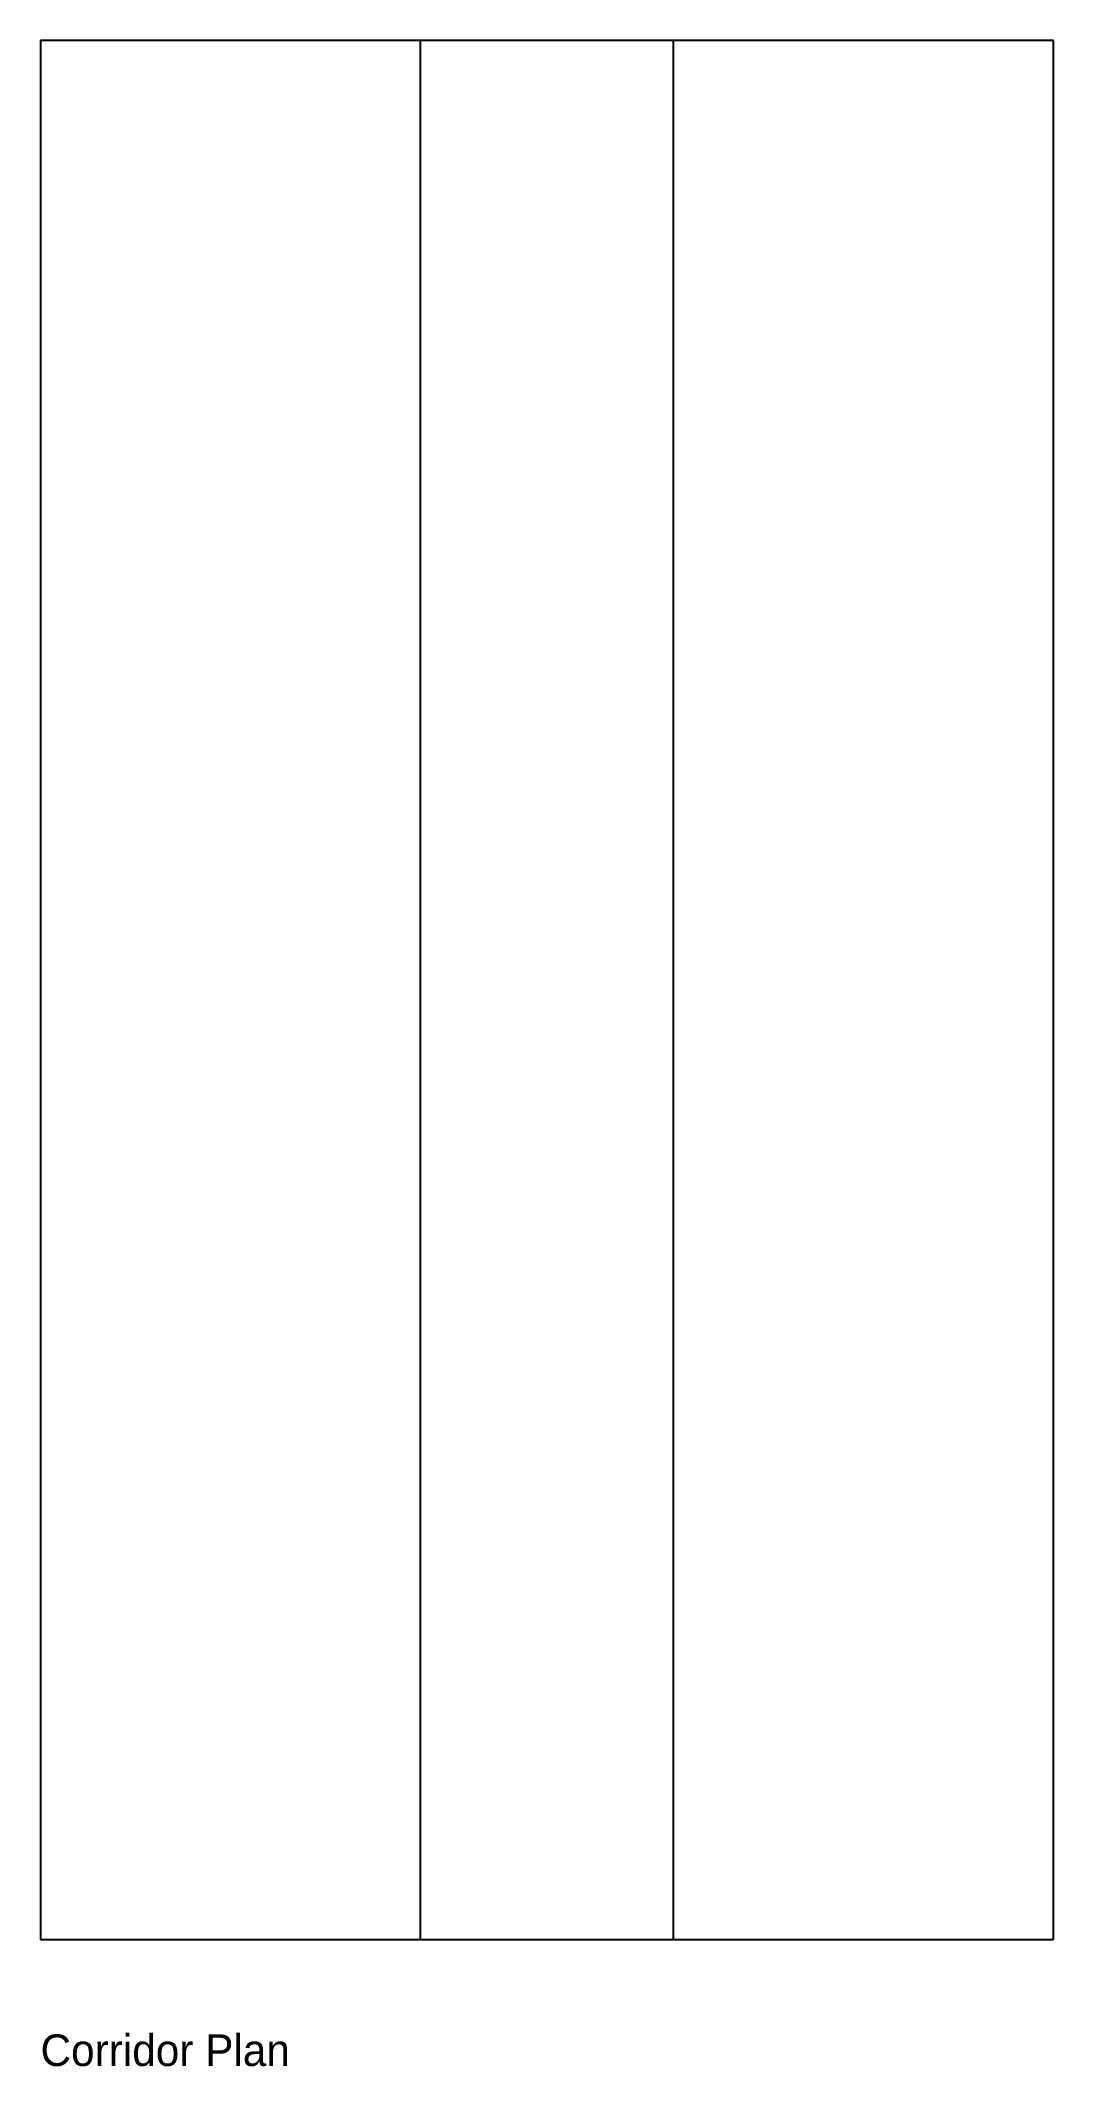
# Model space of a CAD drawing. Header units: metres. Extents: x 0 to 8000, y -1004 to 15000.
import ezdxf

# ---------------------------------------------------------------- set-up
doc = ezdxf.new("R2010")
doc.units = ezdxf.units.M
doc.layers.add('ANNOTATION', color=3, linetype='Continuous')
doc.layers.add('WALLS', color=7, linetype='Continuous')

msp = doc.modelspace()

# ---------------------------------------------------------------- linework, layer by layer
at = {"layer": 'WALLS'}
for p, q in [((8000, 15000), (0, 15000)), ((0, 15000), (0, 0)), ((3000, 0), (3000, 15000)), ((5000, 0), (5000, 15000)), ((8000, 0), (8000, 15000)), ((0, 0), (8000, 0))]:
    msp.add_line(p, q, dxfattribs=at)

# ---------------------------------------------------------------- texts
at = {"layer": 'ANNOTATION'}
msp.add_text('Corridor Plan', height=250, dxfattribs=at).set_placement((0, -1000))

doc.saveas('drawing.dxf')
